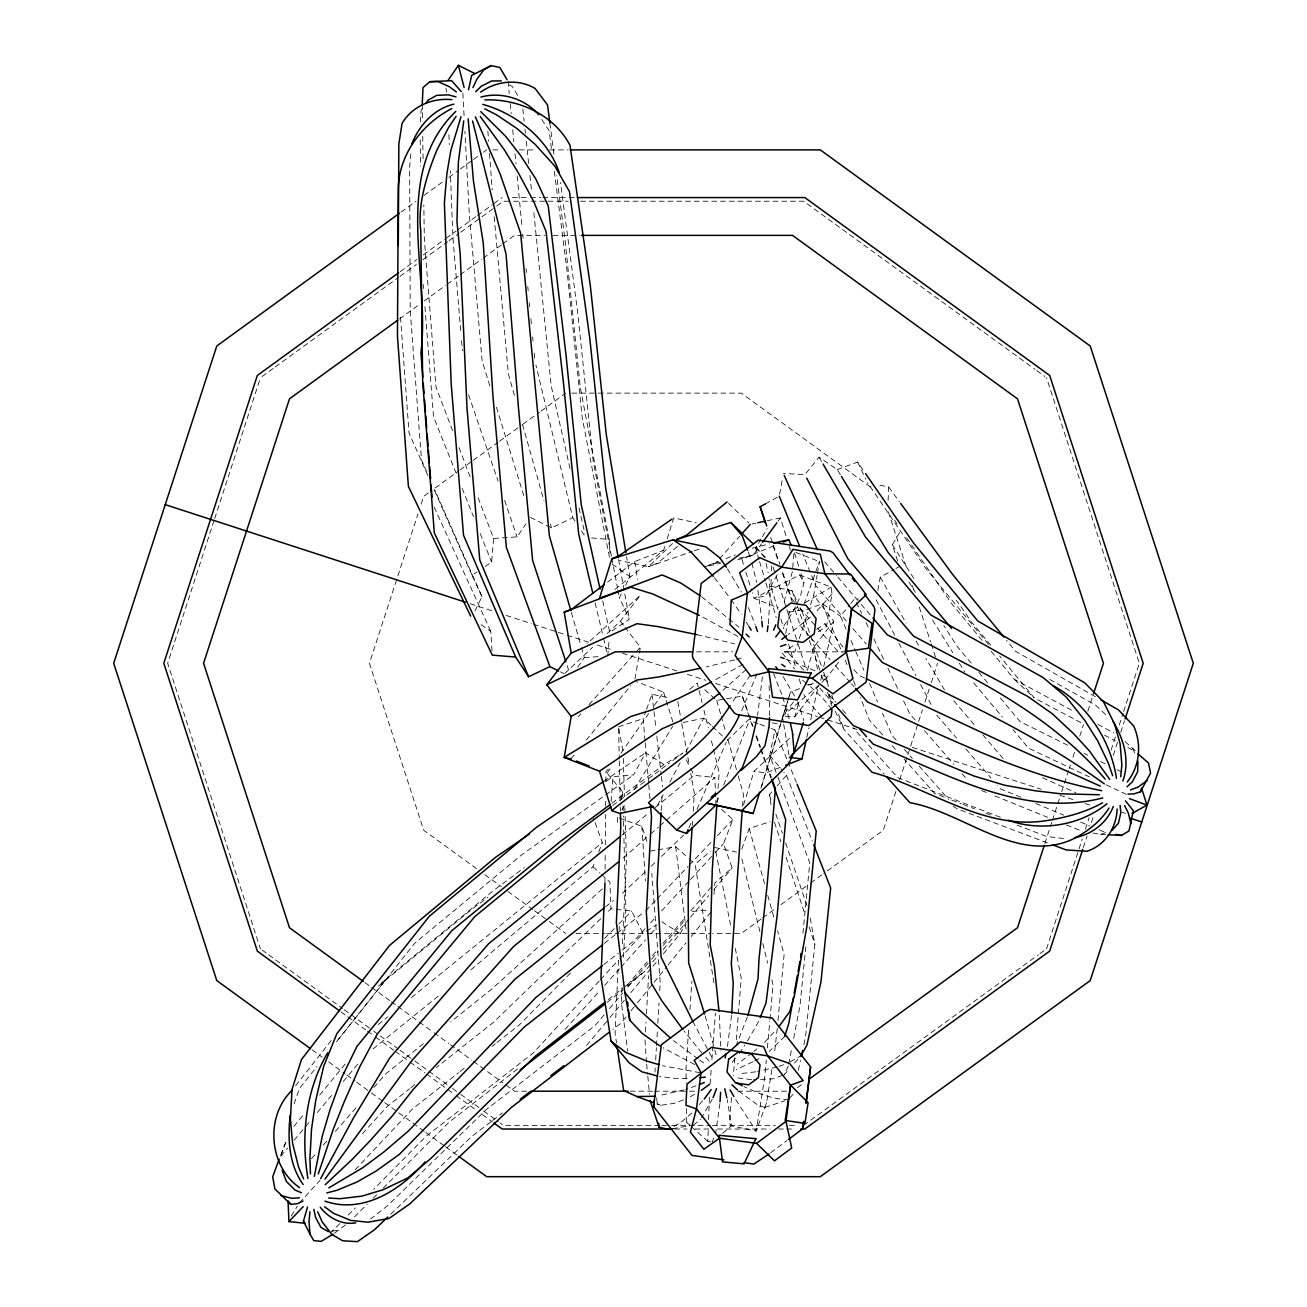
<?xml version="1.0" encoding="UTF-8"?>
<svg xmlns="http://www.w3.org/2000/svg" width="1307" height="1307" viewBox="0 0 1307 1307"><rect width="100%" height="100%" fill="white"/><g stroke="black" fill="none" stroke-linecap="round" stroke-linejoin="round"><path stroke-width="0.75" stroke-dasharray="5 3.75" d="M604.961 883.418L605.01 877.324M605.092 869.204L605.223 852.965M605.288 844.845L605.549 814.392M605.631 806.272L605.696 798.152M605.844 781.913L605.925 771.767L609.895 767.291M710.796 1141.779L707.839 1141.354L708.263 1129.509M708.606 1119.642L709.44 1095.936M777.959 609.47L770.869 586.304L771.195 578.625M771.506 570.93L771.833 563.252M888.107 500.483L888.662 487.021L877.128 484.603M618.456 960.449L615.058 1032.938L616.528 1042.872M622.393 943.801L626.445 859.205L624.746 804.802M622.018 987.684L621.331 1001.897L627.703 1051.106M623.504 957.23L625.857 908.479L623.308 815.96M420.462 121.976L421.066 110.523L423.109 107.533M645.005 1039.964L646.491 1062.101M645.446 1031.926L646.001 1021.894M646.459 1013.873L648.566 975.741M661.195 810.65L661.995 796.584M654.954 1072.099L655.183 1068.031M655.673 1059.895L656.392 1047.675M656.506 1045.649L657.339 1031.403M657.829 1023.267L659.022 1002.926M659.741 990.722L660.215 982.586L651.834 873.354M769.709 715.779L769.545 695.095M692.269 825.37L692.53 821.351M693.184 811.32L694.344 793.251L690.75 773.336M688.577 1030.112L685.963 1068.832L686.159 1082.735M689.949 1009.739L691.877 981.214M611.121 801.55L612.901 776.685L633.585 774.871L645.544 752.75L664.038 764.579L682.842 753.044L668.155 764.04M717.02 802.776L717.445 796.715M718.017 788.644L719.16 772.502L710.6 737.491M714.014 894.347L714.831 882.862L732.165 867.897L723.506 843.636L732.868 819.522L720.173 808.085M710.109 1083.944L711.318 1067.737M711.923 1059.634L715.403 1013.056M742.539 806.288L743.471 794.248L737.344 772.747M734.812 1057.837L733.341 1075.743M736.266 1039.898L741.281 978.126L735.302 948.457M485.093 566.486L491.612 562.092L493.621 538.468L477.055 494.945M607.771 656.032L609.111 640.283M731.528 1097.57L729.371 1123.35L731.528 1125.882L756.198 1131.11L764.824 1076.347L766.294 1060.075M762.406 676.846L757.603 715.337M792.712 567.63L794.133 551.603L798.74 566.388M410.872 153.703L409.646 167.133L410.202 310.331L421.491 459.884L426.392 470.977M767.389 1047.887L769.774 1021.453M769.954 1019.427L773.074 984.857L771.114 976.983M731.544 1015.392L727.46 1046.384M777.257 1028.56L774.299 1054.635M777.992 1020.538L784.118 954.355L777.567 930.764M802.939 933.329L809.768 862.914L776.783 774.218M805.798 946.676L800.031 1005.508L793.218 1040.699M810.242 918.2L814.865 944.258L805.569 1036.778L803.446 1046.629M719.912 1103.582L715.697 1132.646M768.304 623.798L770.199 595.437L769.104 578.511M735.727 1099.661L756.198 1131.11L766.539 1102.716L772.355 1066.659M634.973 678.905L640.365 647.21L625.056 627.36M785.703 633.585L789.363 612.101L798.071 606.905M810.552 604.716L813.706 595.289L817.087 575.472M817.414 573.495L819.44 561.602L803.331 606.089M818.231 631.689L826.465 626.641L832.036 593.966L831.138 587.153L799.721 574.917L754.09 598.345L752.326 592.708M779.625 494.275L782.713 477.284M877.847 590.388L880.248 577.171L894.168 569.444M788.676 1064.176L791.699 1048.524M621.054 799.655L622.638 791.813L605.925 771.767M776.08 772.339L769.774 755.364L774.937 729.894L771.179 728.489M798.332 1070.302L800.456 1060.434M820.731 680.408L822.021 674.494M823.753 666.603L833.735 621.25L813.706 595.289M806.795 737.442L808.968 727.689M810.716 719.896L818.133 686.73M792.369 571.649L783.35 604.651M801.044 573.773L803.936 583.02L800.211 596.776L793.61 610.549L783.138 627.066M783.383 722.248L782.387 716.399L794.819 716.791L798.495 703.264M807.416 670.409L813.706 647.21L833.735 621.25M760.854 788.35L780.393 724.552L770.967 722.542M788.725 697.938L760.984 788.415M789.314 696.027L790.49 692.171L801.338 687.939M615.009 589.392L663.597 550.312L664.773 546.506M667.158 538.892L673.693 517.948L696.288 522.751M743.536 804.981L754.09 771.179L793.839 734.24M780.982 722.64L787.517 701.696M788.105 699.784L790.49 692.171M214.054 520.513L167.672 663.286L260.452 948.849M214.691 518.585L260.452 377.723M396.576 579.802L369.44 663.286L423.697 830.255L476.549 868.649M397.834 575.93L418.011 513.798M421.164 504.094L423.697 496.333L428.647 492.723M895.916 791.421L883.303 830.255L823.851 873.452M899.706 779.773L907.27 756.475M907.908 754.531L918.004 723.474M918.625 721.529L922.415 709.881M924.948 702.12L930.617 684.639M931.254 682.711L937.56 663.286M1044.897 843.423L1051.743 822.348M1052.364 820.437L1060.467 795.522M1061.709 791.683L1068.554 770.607M1069.175 768.696L1070.433 764.856M1072.916 757.194L1076.037 747.604M1079.762 736.119L1083.503 724.617M1087.865 711.204L1092.848 695.863M1046.548 948.849L1082.278 838.882M1085.414 829.226L1089.172 817.643M1111.113 750.12L1115.508 736.609M1119.266 725.042L1123.04 713.459M1123.661 711.531L1139.328 663.286L1046.548 377.723M1083.34 847.508L1087.081 835.99M1091.443 822.56L1093.943 814.882M1113.27 755.397L1117.632 741.968M1120.753 732.377L1124.494 720.86M747.359 1017.107L736.38 1044.865M798.593 640.577L794.819 651.899L791.258 652.242M799.231 638.682L808.036 612.264M294.124 1103.909L299.385 1088.617L316.947 1066.496M756.949 673.84L741.298 711.678M645.037 740.742L643.158 718.654L645.887 711.155M646.557 709.276L651.997 694.262L669.609 697.987M741.772 849.158L749.238 828.507L770.068 821.678M285.874 1142.302L281.757 1153.46L281.904 1159.048M712.266 1141.991L713.638 1138.25M738.814 1091.133L757.701 1104.987L764.775 1107.421L766.539 1102.716M285.629 1142.367L279.829 1157.316L287.589 1148.036M470.896 969.778L592.953 866.802L595.11 861.248M598.704 851.968L602.298 842.688L593.639 818.427M716.988 801.746L718.474 798.022M723.637 785.017L750.267 718.131M688.92 827.87L691.354 822.299M697.023 809.294L726.235 742.392M788.284 1066.136L784.249 1074.681L789.379 1068.897M475.029 610.875L482.005 596.711L434.577 489.472M602.739 600.926L609.781 632.408L629.353 619.224L619.387 597.789L622.001 592.479M625.498 585.389L629.86 576.534L626.543 556.537M712.315 1099.122L701.614 1117.681M821.874 682.597L826.465 677.026L823.165 675.016M657.454 805.455L663.123 794.77M669.756 782.289L680.163 762.684M685.832 751.999L703.82 718.131L711.073 725.124M758.713 1021.388L745.889 1043.672M663.352 953.783L680.277 933.574L685.799 923.363M777.191 574.753L765.788 595.682L754.09 598.345L778.22 607.755M759.024 559.674L755.577 548.074L761.377 538.353M762.34 536.736L767.176 528.632M897.631 561.079L892.371 544.709L901.062 530.119M621.903 809.981L626.135 803.004M634.581 789.069L672.631 726.284M750.234 675.098L732.296 702.365M291.232 1216.016L297.359 1206.181M739.272 1053.507L744.794 1045.306M493.621 538.468L517.066 536.899L526.018 523.911M577.629 667.338L584.343 657.584L581.517 647.782M607.167 773.009L611.774 766.408M620.988 753.208L648.631 713.622M654.382 705.372L663.597 692.171L636.444 681.584M737.916 559.723L753.175 555.214L761.458 543.875M778.024 521.183L780.393 517.948L786.324 536.981M607.183 633.585L620.335 621.25L640.365 595.289L587.039 643.812M793.365 702.153L782.387 716.399L820.355 683.904M794.819 716.791L818.672 685.897M824.913 679.999L840.597 659.659M295.66 1085.692L332.109 1039.408M336.503 1041.712L414.711 943.229L521.673 854.843L603.965 796.045M338.268 1039.653L387.182 978.077L493.442 890.59L524.45 867.603M832.036 593.966L815.895 611.97M732.214 1062.264L736.919 1056.432M625.971 1016.993L620.858 1023.316L612.803 1029.491M631.085 1010.687L636.199 1004.364M637.473 1002.796L652.83 983.844M654.104 982.26L666.897 966.477M668.171 964.893L686.077 942.788M691.191 936.482L711.645 911.224M840.401 474.768L837.215 469.589L819.064 457.14L804.916 474.555L783.399 473.51M846.135 629.255L840.483 616.185L849.468 605.108M850.759 603.524L854.615 598.769L858.536 598.965M789.804 1098.174L793.218 1093.959M570.979 758.893L574.802 754.221M586.255 740.17L630.807 685.571M293.863 1126.438L304.204 1113.874M319.709 1095.021L346.861 1062.019M294.059 1140.308L304.417 1127.925M305.707 1126.389L310.87 1120.197M317.34 1112.469L331.57 1095.462M343.218 1081.543L360.029 1061.447M586.549 1045.469L608.686 1019.052M609.977 1017.483L624.305 1000.394M630.807 992.634L651.638 967.768M652.928 966.216L658.14 959.992M627.572 986.099L644.923 971.134L657.944 955.711M663.155 949.552L689.197 918.739M690.504 917.204L708.737 895.622M713.932 889.463L732.165 867.897M604.193 1014.787L594.995 1025.587L486.171 1109.659L387.509 1205.74L370.567 1218.99M609.454 1008.612L622.589 993.189M627.85 987.03L650.183 960.808M651.507 959.273L658.075 951.561M663.335 945.386L685.669 919.164M627.229 985.184L647.128 961.936M652.438 955.727L657.748 949.536M663.057 943.327L685.62 916.975M690.929 910.767L712.168 885.966M311.458 1158.688L315.428 1154.146M323.401 1145.046L327.387 1140.505M335.36 1131.405L356.599 1107.16M373.867 1087.457L385.81 1073.815L423.86 1043.378M699.261 1104.595L704.195 1099.024M771.048 804.638L769.3 794.77L775.901 787.32M777.224 785.834L786.487 775.41L783.906 772.323M794.509 1063.114L798.348 1058.784M578.151 716.791L580.847 713.769M588.967 704.702L634.957 653.255M636.313 651.752L640.365 647.21M705.077 566.715L715.517 563.235L718.18 560.246M719.52 558.743L739.566 536.311M565.098 1029.361L599.145 991.458M604.602 985.396L619.567 968.732M620.939 967.213L645.446 939.929M650.886 933.868L656.343 927.807M299.417 1202.914L319.986 1180.303M362.513 1133.594L387.199 1106.474L409.401 1088.894M599.145 981.116L533.419 1052.87L426.147 1136.257L373.737 1189.272M600.517 979.629L618.309 960.188M619.681 958.701L642.962 933.28L631.64 910.979L611.006 908.839L606.644 913.054M645.103 928.852L634.091 940.811L619.763 952.051M650.592 922.873L656.098 916.893M661.603 910.914L689.116 881M690.488 879.513L713.883 854.092M715.256 852.605L723.506 843.636M764.513 1042.382L776.342 1029.818M784.706 1036.435L769.088 1051.58M355.21 1169.732L412.342 1109.071L458.61 1072.688M645.789 910.652L655.624 900.376M657.013 898.906L687.923 866.557M689.328 865.087L711.792 841.561M717.412 835.679L732.868 819.522M570.456 973.045L519.255 1024.998L496.905 1042.561M604.602 938.41L617.41 925.421M618.832 923.967L631.64 910.979M339.738 1223.679L331.21 1232.076M348.234 1215.085L355.324 1207.913M354.475 1216.899L367.381 1203.992M373.116 1198.241L377.413 1193.945M383.147 1188.194L449.069 1122.19L518.291 1068.44M600.844 918.658L493.458 1022.319L436.358 1067.541M672.533 543.516L648.484 566.715L619.518 560.54M746.166 669.543L719.732 693.135M727.035 740.53L748.813 719.536M390.711 1214.203L471.598 1136.6L491.024 1121.667M645.266 871.883L621.462 894.151M651.147 866.247L655.575 862.032M661.456 856.395L683.545 835.271M564.804 673.366L592.577 647.308M602.315 888.891L492.036 988.827L450.817 1021.813M334.494 1233.22L345.473 1224.871M623.21 858.111L649.171 835.271M650.69 833.915L658.336 827.2M659.855 825.861L714.815 777.485L715.958 804.279M381.138 983.289L387.182 978.077M691.844 1112.96L680.767 1122.517L673.808 1126.422M752.358 1052.788L737.328 1064.159M753.878 1051.482L756.916 1048.884M677.549 546.391L657.454 563.235L648.484 566.715L692.367 551.423M689.655 689.426L697.284 683.038L702.039 702.48M713.916 982.799L695.128 864.139L710.387 851.363M722.64 1133.316L731.528 1125.882L727.247 1099.644M622.393 834.765L648.925 812.807M655.166 807.644L694.18 775.345L714.815 777.485M693.396 1125.115L700.601 1119.135M378.491 986.082L471.762 909.296L488.017 897.19M378.18 1024.59L387.673 1016.862M411.411 997.551L602.298 842.688M373.099 1048.868L440.916 994.006M810.471 617.116L788.333 634.581M605.582 906.813L613.522 900.474M410.986 1087.636L415.757 1083.862M604.291 943.425L615.466 934.603M617.051 933.345L644.188 911.927M460.211 1071.43L464.998 1067.656M492.118 1046.335L495.304 1043.819M603.85 964.55L618.178 953.293M608.229 999.61L622.589 988.468M624.174 987.226L644.923 971.134M607.134 1002.338L623.243 989.84M492.641 1120.426L502.345 1112.96M607.575 582.089L634.63 561.602L663.597 550.312M612.656 805.569L646.932 779.92M648.566 778.694L653.467 775.035M655.101 773.809L660.002 770.15M661.62 768.924L666.521 765.249M770.656 1152.758L786.781 1140.717M611.888 803.282L664.038 764.579M401.102 212.077L415.92 201.311M424.154 195.331L442.256 182.179M448.84 177.393L458.708 170.22M460.358 169.028L471.876 160.663M473.526 159.454L481.744 153.491M483.394 152.282L486.694 149.897M400.301 271.578L416.721 259.652M423.305 254.865L444.658 239.344M446.308 238.152L456.159 230.996M457.809 229.803L475.879 216.668M477.529 215.475L492.314 204.725M493.964 203.533L502.182 197.569M262.086 376.53L273.588 368.182M275.222 366.989L398.325 277.558M399.958 276.365L416.378 264.439M422.945 259.668L447.566 241.779M449.2 240.586L459.051 233.43M460.701 232.238L480.388 217.926M482.038 216.733L495.157 207.192M496.807 206L503.375 201.229L511.478 201.229M399.517 318.892L417.587 305.773M424.154 301.002L445.491 285.481M447.141 284.289L458.626 275.94M460.276 274.748L481.63 259.243M483.263 258.051L501.333 244.932M502.966 243.739L514.468 235.374L544.905 235.374M435.247 487.919L458.381 471.124M460.031 469.932L471.582 461.534M473.232 460.325L498.016 442.338M499.666 441.129L521.134 425.527M522.784 424.334L539.301 412.342M540.951 411.133L565.719 393.129M761.099 919.05L741.281 933.443L712.707 933.443M762.749 917.841L774.316 909.443M780.916 904.64L808.984 884.251M810.634 883.042L822.201 874.644M797.466 1087.62L804.034 1082.85M803.625 1125.343L1038.346 954.813M1039.98 953.62L1044.914 950.042M605.598 794.868L633.585 774.871M788.922 648.599L795.473 644.073M816.728 629.353L824.913 623.684L843.015 647.145M606.203 781.276L612.901 776.685M603.654 781.39L645.544 752.75M482.005 596.711L472.056 575.276L476.941 571.976M646.393 931.188L656.653 924.899M805.03 602.739L831.138 587.153M743.029 664.348L713.197 681.012M690.21 1096.736L696.549 1093.109M765.379 503.898L779.282 496.17M895.899 568.48L899.379 566.552M790.196 1061.79L800.913 1055.893M752.881 1061.856L736.249 1069.502M754.613 1060.941L761.507 1057.216M530.495 517.409L551.521 527.881L572.776 517.735L535.919 365.143M696.092 1085.856L685.538 1089.417M773.744 545.918L741.788 558.906L743.536 564.542M708.851 565.228L718.311 561.536M725.859 558.579L735.318 554.887M752.326 548.237L769.562 543.892M808.592 685.113L814.016 683.006M780.263 767.356L765.788 773.009L754.09 771.179M683.43 1099.906L674.363 1103.304L660.59 1105.314L656.947 1103.974M782.419 1075.367L773.27 1078.798L753.535 1079.762M837.215 469.589L857.588 462.09L864.433 472.007M800.292 607.82L801.943 611.235L822.315 603.736L840.483 616.185M1092.979 833.065L1100.625 834.389L1105.608 832.575M694.278 550.753L699.997 548.76M777.012 1066.969L757.652 1071.479M778.923 1066.332L786.618 1063.767M618.554 726.741L643.158 718.654M764.775 1107.421L784.984 1100.788M683.724 1089.973L659.283 1095.609M734.567 659.872L706.221 666.962M736.495 659.349L744.238 657.274M752.146 523.96L755.903 523.159M767.209 520.741L780.393 517.948M715.517 563.235L721.464 561.961M739.288 558.171L753.175 555.214M708.949 565.898L720.533 563.431M683.104 722.542L703.82 718.131M755.707 1071.838L739.746 1073.701M801.992 609.797L789.363 612.101L785.654 610.647M704.767 689.72L716.726 700.421L724.601 699.082M726.561 698.755L742.278 696.076L748.372 713.099M650.118 851.102L656.016 850.089M657.993 849.762L675.67 846.74L687.645 857.457M672.419 1128.693L689.573 1125.768M332.06 1231.129L339.477 1230.181M692.236 911.453L709.162 909.966M584.343 657.584L599.962 656.555M806.778 684.754L814.261 684.525M687.09 1078.373L675.85 1078.438L659.414 1076.494M492.788 149.897L500.924 149.897M519.238 149.897L535.511 149.897M549.757 149.897L568.055 149.897M512.328 197.569L528.583 197.569M530.609 197.569L540.771 197.569M542.797 197.569L567.173 197.569M569.198 197.569L575.292 197.569M513.52 201.229L545.967 201.229M548.009 201.229L568.284 201.229M580.471 201.229L803.625 201.229L1035.062 369.375M553.024 235.374L579.409 235.374M571.845 393.129L596.335 393.129M598.377 393.129L741.281 393.129L871.753 487.919M696.5 651.834L732.77 651.834M788.611 651.834L845.907 651.834M575.93 933.443L604.504 933.443M606.546 933.443L618.799 933.443M620.841 933.443L710.665 933.443M526.639 1091.198L514.468 1091.198L504.616 1084.042M630.154 1091.198L652.487 1091.198M654.513 1091.198L695.112 1091.198M737.736 1091.198L788.48 1091.198M659.594 1125.343L503.375 1125.343L500.091 1122.958M661.62 1125.343L669.723 1125.343M671.765 1125.343L710.305 1125.343M712.331 1125.343L775.231 1125.343M789.428 1125.343L797.548 1125.343M674.82 1129.019L687.008 1129.019M695.144 1129.019L709.358 1129.019M717.478 1129.019L770.297 1129.019M778.417 1129.019L784.51 1129.019M786.536 1129.019L794.672 1129.019M1100.625 834.389L1106.31 834.667M751.607 1079.647L736.151 1077.752M788.66 1099.579C772.813 1099.71 758.027 1093.207 743.977 1086.591M591.597 537.929L609.144 539.383L610.108 555.148M1063.588 838.522L1046.499 836.447L1016.192 824.815M700.029 1072.704L662.535 1065.711M770.869 586.304L792.026 590.731L796.976 600.991M714.978 847.54L736.495 852.099M696.827 634.63L734.567 643.812M470.259 603.752L493.523 611.317M506.217 615.434L531.41 623.619M533.354 624.256L565.278 634.63M567.205 635.251L588.542 642.178M597.299 645.037L613.751 650.38M622.491 653.222L676.748 670.85M687.433 674.314L705.829 680.293M715.517 683.447L817.349 716.53M819.293 717.167L856.984 729.404M912.368 747.408L1041.091 789.232M1059.928 795.342L1073.717 799.819M1085.071 803.511L1092.946 806.076M785.899 659.104L818.231 671.994M1121.912 812.137L1125.507 813.428M758.044 723.604L750.528 720.827L752.554 726.529M759.906 724.307L769.3 727.803M619.355 817.986L641.884 826.351L646.949 841.577M1047.348 842.835L956.871 808.706L952.117 805.455M944.209 797.172L934.734 793.545L904.085 759.04M951.79 800.08L961.266 803.723M963.161 804.442L974.516 808.804M985.886 813.166L991.572 815.356M1000.345 817.218L897.827 777.698L853.193 727.917M795.914 552.436L817.627 560.899M686.551 1108.581L686.747 1122.501L690.08 1123.808M981.622 790.539L987.291 792.843M994.823 795.898L1047.593 817.3M1066.447 824.946L1081.526 831.056M1020.849 797.303L1000.312 788.774L997.666 785.703M1035.781 803.511L1063.8 815.143M1080.595 822.119L1089.94 825.991M1099.269 829.88L1104.872 832.2M1042.48 777.747L1075.906 792.679M864.548 677.99L859.009 675.409L852.278 667.763M657.094 1103.68L660.59 1105.314M1089.499 776.946L1028.625 748.208L1012.909 729.551M1106.098 784.788L1126.389 794.362M694.752 1064.552L663.057 1047.822M1067.623 745.202L1020.081 721.611L998.189 695.455M1084.075 753.355L1087.734 755.185M1100.527 761.524L1106.016 764.252M1116.979 769.692L1122.468 772.421M560.393 671.847L563.889 673.595M509.24 84.988L512.409 86.621L519.238 97.992M1037.807 699.817L1082.833 723.67M1104.431 735.106L1115.23 740.824M1127.843 747.506L1135.048 751.329M991.18 651.343L1014.395 679.428L1073.014 710.975M1097.88 724.356L1113.858 732.966M702.872 617.116L741.445 638.42M1049.717 679.444L1095.511 705.061L1105.804 714.733M1095.397 696.745L1015.572 651.327L1006.553 640.299M661.783 921.745L680.277 933.574M698.052 1058.964L673.481 1040.552M699.67 1060.108L704.555 1063.49M612.199 564.167L629.86 576.534M481.172 624.713L490.795 631.461L492.004 651.18M1036.696 370.567L1044.914 376.53M484.799 874.644L501.316 886.652M507.917 891.456L532.684 909.443M534.351 910.652L547.551 920.242M549.201 921.451L565.719 933.443M365.029 982.635L369.963 986.213M371.596 987.406L389.666 1000.525M391.316 1001.717L396.233 1005.295M397.883 1006.488L417.587 1020.816M419.22 1022.009L432.356 1031.55M434.006 1032.742L448.775 1043.476M450.425 1044.669L471.778 1060.173M473.412 1061.366L502.966 1082.85M262.086 950.042L267.02 953.62M268.654 954.813L342.516 1008.481M344.166 1009.674L372.07 1029.949M373.704 1031.141L378.622 1034.719M380.272 1035.912L398.325 1049.031M399.958 1050.224L413.094 1059.765M414.744 1060.957L450.85 1087.179M452.483 1088.372L459.051 1093.142M460.701 1094.335L482.038 1109.839M483.672 1111.032L498.441 1121.765M341.143 1012.01L346.061 1015.588M347.711 1016.797L365.78 1029.916M367.43 1031.125L373.998 1035.896M375.648 1037.088L393.717 1050.224M395.368 1051.416L408.503 1060.957M410.153 1062.166L424.938 1072.9M426.588 1074.093L454.526 1094.4M456.159 1095.593L475.879 1109.921M482.463 1114.691L492.314 1121.847M312.242 1049.929L322.11 1057.118M328.694 1061.888L345.146 1073.848M346.796 1075.04L355.03 1081.02M356.664 1082.229L369.832 1091.786M371.482 1092.979L383 1101.36M384.65 1102.553L424.154 1131.241M425.788 1132.45L443.89 1145.602M445.54 1146.794L457.058 1155.159M701.696 596.776L738.798 627.066M802.645 680.244L807.35 684.035M1125.066 741.608L1135.603 751.002M689.132 858.781L695.128 864.139M686.747 1122.501L689.769 1125.196M691.272 1126.536L707.839 1141.354M592.953 866.802L599.995 873.158M601.4 874.432L609.863 882.045L611.006 908.839M1014.395 679.428L1034.213 697.905L999.659 656.049M755.577 548.074L767.405 559.102M810.471 686.567L822.691 698.134L832.036 709.717M728.489 503.358L748.813 522.947M712.527 726.529L722.689 736.331M821.515 716.383L805.128 698.265L803.952 694.393M835.108 711.106L843.979 729.42L884.349 774.267M788.709 653.484L803.544 670.034M819.718 688.086L833.196 703.15M829.079 694.85L835.761 702.316M842.46 709.799L846.479 714.292M882.764 735.04L869.433 720.043L860.316 697.53M892.093 745.545L896.096 750.038M809.899 636.77L800.505 626.151L793.97 607.036M811.239 638.29L830.01 659.529M835.369 665.606L850.122 682.303M851.461 683.806L854.141 686.845M896.177 740.17L892.142 735.596L882.454 713.214M904.281 749.303L912.368 758.452M919.115 766.065L948.768 799.557M794.427 601.923L791.732 598.851L782.534 572.009M799.819 608.049L815.96 626.412M817.3 627.948L840.172 653.974M705.731 1057.281L709.701 1061.807M915.161 719.977L909.803 713.834L902.794 699.229M924.539 730.711L953.996 764.464M962.034 773.679L967.392 779.805M846.315 620.956L815.65 585.585L802.759 553.907M852.981 628.634L866.312 644.024M936.711 715.158L956.593 738.161M965.873 748.895L991.033 778.024M824.701 561.814L836.447 575.505M837.738 577.04L859.924 602.903M861.231 604.422L870.364 615.074M944.504 689.916L925.96 658.532M953.751 700.764L976.231 727.084M982.848 734.828L1005.328 761.148M973.617 682.875L1002.436 717.102M971.166 663.172L957.002 646.246L943.85 625.596M978.878 672.386L989.187 684.688M769.774 755.364L782.632 770.787M988.533 644.384L925.944 568.61L867.521 482.593M982.145 640.43L951.169 602.984L905.833 536.638M701.761 1052.756L684.067 1031.011M990.69 645.201L971.493 621.936L956.348 600.272M714.488 577.808L730.074 598.116M756.1 546.767L764.905 557.828M782.387 653.124L794.574 668.939M620.335 621.25L623.88 625.824M888.662 487.021L899.477 501.823M727.46 568.79L741.298 592.006M731.185 599.717L741.216 614.143M894.494 520.039L899.036 526.672M572.776 517.735L574.949 521.019M581.435 530.887L585.748 537.455M541.768 119.443L549.103 130.618L551.685 150.73M892.371 544.709L914.279 579.132M783.138 676.618L796.911 700.013M909.019 582.072L915.439 592.43M932.561 620.041L952.917 652.83M959.338 663.188L964.697 671.831M746.281 622.165L749.238 626.984M819.064 457.14L822.07 462.335M880.248 577.171L906.094 623.145M916.027 640.838L919.001 646.148M711.563 1056.693L692.939 1021.649M876.147 599.831L897.909 641.28M898.857 643.077L915.897 675.507M920.618 684.525L931.989 706.139M824.913 623.684L826.465 626.641M799.721 574.917L803.936 583.02M686.338 759.906L689.818 766.768M690.7 768.483L694.18 775.345M857.588 462.09L865.855 479.179M856.363 602.429L861.623 613.391M866.002 622.524L869.514 629.827M873.893 638.96L884.398 660.868M887.91 668.171L899.298 691.926M797.727 701.745L803.936 720.663M434.169 507.034L490.795 631.461M427.863 475.568L409.042 433.091L400.285 314.399M434.414 490.337L472.056 575.276M850.971 640.446L855.007 649.775M855.807 651.638L863.894 670.295M869.531 683.365L877.601 702.022M748.372 607.575L755.201 624.762M773.581 673.497L782.109 695.324M774.937 729.894L787.157 759.873M787.925 761.736L796.339 782.354M822.315 603.736L842.084 652.52M845.123 660.019L848.161 667.518M853.487 680.653L855.758 686.289M1132.728 748.339L1135.701 755.756M456.143 473.297L433.499 416.623L424.775 304.776M462.188 488.41L473.51 516.755M480.29 533.762L491.612 562.092M786.487 775.41L812.251 841.071M452.581 430.607L436.015 387.084L424.35 239.377L423.827 205.019M459.051 447.631L470.585 477.905M748.307 552.126L750.953 559.249M749.042 714.994L753.093 726.349M756.475 735.808L760.543 747.163M761.213 749.058L771.359 777.453M801.943 611.235L822.953 670.328M823.639 672.239L829.063 687.482M831.775 695.112L834.487 702.741M838.555 714.177L843.979 729.42M755.936 736.037L760.004 747.457M760.674 749.352L770.836 777.894M792.026 590.731L796.715 604.144M797.384 606.072L808.772 638.649M809.441 640.561L820.845 673.138M821.515 675.049L824.194 682.711M827.543 692.302L831.562 703.787M770.689 537.471L772.666 543.238M773.319 545.15L779.903 564.33M773.058 545.836L778.286 561.144M782.207 572.613L793.316 605.125M468.576 394.747L498.065 481.188M504.616 500.401L517.066 536.899M769.3 794.77L771.261 800.554M775.835 814.016L782.37 833.262M785.638 842.884L808.527 910.26M782.73 697.186L789.836 721.105M742.278 696.076L749.254 717.02M774.479 822.381L780.9 841.724M786.03 857.196L805.259 915.243M809.098 926.843L814.865 944.258M567.14 665.606L568.398 669.429M888.352 511.854L907.27 570.097M912.319 585.634L913.593 589.522M919.262 606.987L930.617 641.933M931.254 643.877L935.665 657.47M773.091 567.107L775.59 574.835M776.227 576.763L786.259 607.641M786.879 609.585L797.548 642.39M798.185 644.335L806.337 669.429M789.297 546.506L790.49 550.312M745.889 572.041L751.737 590.829M663.597 692.171L673.693 724.552M489.864 385.908L482.103 360.765L469.278 213.727L464.9 131.354M496.448 407.18L524.515 498.065M780.916 619.126L783.857 628.781M788.595 644.22L795.669 667.371M799.214 678.954L801.583 686.681M759.596 561.602L765.33 580.929M765.902 582.857L776.244 617.623M705.127 1015.768L713.736 1046.106M571.371 612.477L580.962 645.821M716.726 700.421L720.631 714.112M721.186 716.073L725.646 731.708M727.868 739.517L736.789 770.787M514.386 395.302L508.374 373.867L494.144 216.341M522.571 424.546L543.875 500.597M550.427 523.993L551.521 527.881M749.238 828.507L764.497 883.565M767.764 895.36L774.299 918.968M714.782 1050.011L716.889 1057.82M751.901 563.105L756.671 582.399M741.87 858.83L759.906 931.695M762.831 943.507L767.699 963.194M703.95 710.256L708.231 727.77M595.11 602.903L603.082 636.362M603.556 638.322L606.84 652.095M570.032 468.527L551.178 385.81L533.583 209.888M579.017 507.917L584.85 533.517M766.114 563.464L768.157 572.858M715.762 851.494L731.316 928.673M609.438 557.076L582.219 417.799L566.879 269.324L554.25 170.825M611.431 556.243L593.215 461.24L577.596 311.67L560.507 182.441M611.807 558.22L617.492 587.905M617.868 589.882L619.387 597.789M609.144 539.383L580.422 388.228L565.114 240.504L556.717 175.759M677.794 701.63L681.388 721.546M681.748 723.539L687.515 755.413M687.874 757.407L689.312 765.363M618.587 559.592L629.353 619.224M618.914 728.702L623.112 752.407M826.465 677.026L828.099 686.649M829.406 694.327L831.383 705.862M813.706 647.21L817.414 669.004M783.71 724.209L789.036 755.479M634.63 561.602L637.669 579.426M757.897 590.323L761.769 619.436M549.888 123.168L554.086 155.533M675.67 846.74L686.061 928.999M445.997 88.108L446.471 92.16M651.997 694.262L655.902 728.358M656.817 736.38L661.179 774.496M661.407 776.505L662.567 786.536M522.8 108.922L524.107 121.045M524.957 129.115L525.398 133.151M526.264 141.238L528.632 163.44M529.923 175.563L531.639 191.704M508.096 81.491L509.24 93.549M510.204 103.596L511.168 113.644M512.703 129.736L513.863 141.793M515.023 153.85L515.987 163.898M517.147 175.955L521.967 226.225M522.735 234.28L523.127 238.299M526.035 268.523L526.427 272.542M527.783 286.658L528.175 290.677M529.335 302.767L529.711 306.802M530.887 318.875L531.459 324.92M532.635 337.01L533.011 341.045M534.187 353.119L534.759 359.164M646.687 1064.11L647.635 1074.191M647.815 1076.2L649.53 1094.335M645.217 742.752L648.615 782.909M648.795 784.919L649.987 798.969M460.718 330.524L452.908 237.482L450.327 170.89M461.567 340.637L462.417 350.75M656.702 1097.717L657.323 1105.591M423.19 284.436L423.501 288.504M487.87 131.076L488.622 141.221M489.504 153.409L492.2 189.94M641.884 826.351L645.38 880.918M719.307 1015.114L720.941 1050.338M462.874 93.189L464.263 119.296M769.088 685.685L769.447 693.216M448.922 134.572L449.314 144.652M623.292 758.452L624.485 796.731M622.638 791.813L622.802 797.858M623.031 805.896L623.243 813.951M618.603 728.734L619.257 758.861M619.306 760.87L620.27 805.047M620.319 807.056L620.4 811.059M617.476 817.283L617.574 823.345M619.191 926.206L619.24 930.241M422.243 103.972L422.504 120.146M422.749 136.304L423.125 160.565M420.2 139.784L420.56 166.283"/><path stroke-width="1.5" d="M398.276 245.585L398.847 143.884L402.082 123.315C412.293 106.161 432.356 97.666 451.863 99.642M1137.94 761.311L1137.662 771.685L1132.385 781.782L1127.042 786.798M604.961 883.418L600.975 977.473L611.104 1041.173L629.239 1062.918L641.917 1071.805L657.47 1075.971M422.243 103.972L423.011 87.602L429.791 81.704L451.634 80.658L461.289 91.604M290.187 1115.394C287.573 1138.92 288.814 1164.7 303.208 1184.518M661.081 812.66L657.111 883.042L661.081 957.116L692.939 1021.649M720.026 1101.703L720.598 1092.293M769.594 717.657L768.973 727.051L764.905 745.856L756.1 756.916L741.102 770.411M692.138 827.38L688.103 889.593L688.658 962.949L704.587 1013.954M716.873 804.785L712.282 869.367L710.191 944.945L714.357 966.249L718.981 1011.259M742.229 810.291L731.283 963.814L733.227 983.125L731.74 1013.431M309.906 1211.736L309.007 1221.555L310.037 1234.2L313.745 1240.555L321.212 1241.372L332.844 1234.249M800.603 957.476L800.995 953.457M1120.72 776.734L1121.863 765.02L1120.132 743.732L1114.561 724.045L1103.5 701.761L1084.745 682.826L977.718 620.956L913.528 542.993L865.577 473.657M723.964 1159.864L692.024 1155.421L653.614 1106.555L654.35 1100.363M653.614 1106.555L661.326 1044.767L706.466 1011.046L710.322 1009.396L772.208 1018.022L810.601 1066.888L806.141 1102.863M846.348 652.307L851.625 608.997L866.214 594.636L850.563 574.034L824.864 573.74L781.733 567.173L759.612 557.615L739.599 572.809L747.49 593.166L742.213 636.476L735.155 655.542L750.806 676.144L768.973 671.733L812.104 678.284L832.918 693.837L852.932 678.643L846.348 652.307L812.104 678.284M468.51 89.709L471.696 75.398L491.236 65.611L499.829 67.49L507.051 79.743M786.03 1121.39L790.572 1085.137L767.552 1055.844L763.647 1046.744L740.187 1041.908L730.466 1050.681L687.057 1084.009L685.93 1105.216L696.468 1108.924L719.487 1138.217L756.59 1143.38L774.479 1160.845L791.699 1148.003L786.03 1121.39L756.59 1143.38M803.021 1127.369L803.772 1121.324M806.06 1103.173L810.601 1066.888M803.642 1122.713L802.906 1128.676L788.382 1139.508M1117.142 809.033C1116.488 827.707 1105.118 845.449 1086.901 851.282L1066.185 849.942L1053.001 844.959M832.036 709.717L831.138 716.53L790.8 756.018M767.274 631.526L768.042 625.726M314.317 1176.365L322.306 1135.963L330.099 1109.594L341.666 1077.654L356.925 1046.433L451.814 930.698L559.739 841.986L610.255 804.491M851.625 608.997L845.319 651.54L868.322 648.272L872.014 623.406L851.625 608.997L824.864 573.74L820.322 554.266L793.039 549.348L781.733 567.173L747.49 593.166L731.25 600.207L729.943 624.615L742.213 636.476L768.973 671.733M790.572 1085.137L785.148 1120.442L804.932 1123.367L808.102 1102.732L790.572 1085.137L803.119 1080.628L789.673 1063.506L767.552 1055.844L711.433 1047.397L694.229 1060.255L701.009 1072.655L696.468 1108.924L690.406 1132.14L703.869 1149.261L719.487 1138.217M757.292 717.314L750.953 744.435L742.36 767.585L730.907 781.21L676.781 830.092L648.484 802.808C679.117 774.071 721.97 755.495 739.435 715.092M463.724 120.914L458.365 162.084L456.976 221.798L460.195 253.95L466.991 407.866L479.751 559.951L528.616 676.748L549.888 666.619L558.644 670.981M696.827 634.63L658.254 626.641L636.917 623.684L571.192 653.124L546.783 684.754L571.192 716.399L564.199 757.423L599.488 771.179L611.79 810.618L619.796 813.477L653.484 806.305M793.447 997.421L788.807 1023.381L784.706 1036.435M794.166 993.418L797.384 975.447M798.103 971.46L799.884 961.478M1108.222 834.765L1121.504 835.418L1128.954 830.974L1133.316 810.732L1125.474 800.848M725.124 1057.984L725.908 1054.112M310.037 1234.2L303.453 1221.212L307.537 1207.064M801.305 1056.497L802.596 1050.583M785.703 765.249L801.992 758.893L806.354 739.403M1122.811 781.031C1130.114 761.05 1123.938 739.141 1113.139 721.66M318.271 1173.947L333.269 1129.248L344.705 1100.641L359.915 1066.463L377.331 1033.935L474.735 916.648L583.265 827.56L611.023 806.795M706.809 803.25L753.175 813.477L759.677 792.205M605.255 596.351L599.488 598.345L611.79 558.906L619.796 555.214L672.059 519.075M707.005 803.217L741.788 810.618L788.774 763.876L794.133 752.08L803.348 722.51M1128.006 794.052L1134.019 793.872L1140.374 791.83L1141.55 788.186L1146.991 805.128L1132.156 813.379M1044.277 845.351L1017.499 927.758L808.951 1079.272M1093.469 693.952L1103.435 663.286L1017.499 398.831L792.532 235.374L581.452 235.374M1082.719 849.419L1049.668 951.12L804.818 1129.019L800.766 1129.019M1125.115 718.932L1143.2 663.286L1049.668 375.452L804.818 197.569L577.335 197.569M747.98 1015.245L758.027 978.91L758.991 959.093L767.111 885.247L775.41 788.807L772.029 779.348M279.175 1159.097L272.689 1176.855L274.911 1188.962L290.775 1204.368L297.457 1203.649L302.979 1201.002M460.995 116.78L450.801 150.599L446.88 173.749L444.38 202.667L451.193 383.866L463.544 535.315L515.644 657.045L528.616 676.748M713.116 1097.504L716.53 1088.649M760.168 1017.696L766.033 1002.926L777.159 915.406L785.719 819.734L771.506 779.789M773.581 630.186L775.835 624.779M676.781 830.092L686.485 833.458L688.103 829.733M1140.374 791.83L1150.552 773.091L1148.51 763.043L1138.038 753.927M472.971 87.585L476.777 79.368L484.08 69.5L491.236 65.611M1113.335 806.419C1107.094 822.773 1091.77 834.618 1074.648 837.656M320.64 1178.636L353.494 1117.942L389.617 1058.115L488.54 943.817L620.841 836.055M411.738 144.113C419.09 125.423 433.826 108.824 453.954 104.135M800.913 1055.893L806.925 1045.126L820.959 981.9L830.664 887.976L813.722 844.828M1127.238 781.962C1139.818 766.196 1141.91 744.222 1133.659 725.957L1118.449 709.864L1100.723 699.768M456.094 116.372L448.644 127.351L437.192 149.488A443.106 138.46 -42.8 0 0 420.756 230.489L422.684 381.513L434.3 532.897L492.249 655.117L515.644 657.045M426.18 103.041L428.222 100.035L436.816 95.329L448.415 94.856L455.963 96.881M447.974 80.495L458.398 65.35L474.719 73.486M730.074 705.568C701.549 751.721 652.65 777.159 611.79 810.618M778.743 1026.91L789.706 1011.716L794.395 995.754L806.893 926.451L816.222 831.072L797.107 784.233M1109.055 808.004C1100.004 822.119 1086.346 832.608 1071.364 839.829C1015.849 863.682 962.9 811.941 909.917 802.678L887.045 777.257M762.635 542.258L776.832 522.8M704.195 1099.024L711.171 1089.564M775.705 636.966L779.952 631.314M324.969 1179.077L411.999 1060.434L513.667 946.415L618.456 861.95M291.886 1090.479C264.978 1116.554 268.719 1166.187 299.564 1187.655M327.681 1052.838C305.658 1089.826 300.708 1136.371 307.946 1178.538M303.208 1206.606L288.929 1221.588L288.046 1200.79M742.245 533.321L750.267 524.352M1112.257 830.157L1118.4 823.312L1120.834 812.758L1120.099 805.39M455.784 111.422C391.005 173.962 430.657 275.222 420.919 352.678L422.798 377.119M425.085 1161.89C400.906 1189.909 363.036 1214.383 324.969 1201.166M475.699 91.719L481.303 86.246L491.628 80.969L501.3 80.903M686.485 833.458L715.517 805.455M387.771 1217.029L374.537 1229.724L357.415 1241.65L342.695 1240.784L331.766 1234.363L322.045 1221.653L317.732 1211.801M711.073 797.417L715.582 793.365M325.214 1184.697L352.547 1159.08L370.404 1140.407L392.035 1116.178L413.224 1089.499L515.072 979.074L603.997 908.087M727.035 501.953L686.485 535.249L676.781 539.432L730.907 522.473L753.306 544.055M602.69 944.7L535.674 997.633L408.454 1130.963L383.523 1152.251L362.382 1167.952L328.76 1187.883M602.266 965.791L524.27 1027.024L399.37 1154.375L376.269 1170.958L356.942 1182.002L337.157 1190.236L326.799 1192.948M1106.98 803.707C1079.876 825.73 1040.682 831.987 1007.942 820.143M605.027 1002.093L534.824 1056.579L430.82 1158.492L407.784 1177.917L382.984 1189.795L361.99 1196.117L340.179 1198.699L328.612 1198.029M520.137 1069.812L605.517 1003.596M520.153 1099.269L529.858 1091.802M550.9 1075.628L563.856 1065.679M609.585 1031.975L511.38 1107.437L409.941 1203.763L389.094 1218.418L368.051 1222.208L350.782 1220.428L333.448 1213.288L324.577 1206.786M719.732 693.135L701.696 706.907L680.8 720.663L662.11 728.767L599.488 771.179M604.389 584.49L570.979 609.797L564.199 612.101L571.192 653.124M769.039 1153.95L753.91 1164.047L743.928 1162.658M701.304 1090.381L709.44 1084.369M399.468 213.27L216.782 345.996L113.693 663.286L216.782 980.593L310.592 1048.737M398.651 272.787L257.332 375.452L163.8 663.286L257.332 951.12L339.493 1010.817M397.883 320.084L289.5 398.831L203.565 663.286L289.5 927.758L363.395 981.443M781.766 639.335L786.683 635.774M1147.121 780.508L1138.07 787.075L1130.441 789.967M529.27 834.144L495.827 857.114L389.502 945.451L301.46 1059.569L292.033 1089.401L290.399 1118.988L292.539 1143.021L298.502 1166.841L303.6 1178.914M603.654 781.39L536.638 827.2L429.284 916.289L336.879 1033.608L323.728 1066.185L315.739 1100.412L311.54 1129.085L309.922 1158.476L310.445 1173.898M480.6 92.127C496.497 80.952 518.029 78.338 535.118 88.484L547.535 104.968L549.888 123.168M451.748 108.595C421.557 124.1 398.161 155.451 398.292 190.201L397.459 336.242L408.405 486.465L470.667 616.136M765.412 523.176L760.151 506.789L765.379 503.898M571.192 716.399L636.917 679.999L658.254 677.026L700.585 668.22M711.482 681.927L679.215 698.134L652.699 709.717L630.693 716.53L564.199 757.423L570.979 758.893M1102.553 802.776C1085.529 812.366 1066.398 817.365 1047.234 820.486C984.579 831.056 929.947 787.974 872.063 772.29L825.616 720.925M546.783 684.754L615.189 651.834L692.514 651.834M699.376 1084.5L704.326 1082.474M783.138 542.095L788.774 539.807L791.078 544.856M599.488 598.345L662.11 574.917L680.8 583.02L700.095 595.714M564.199 612.101L630.693 587.153L652.699 593.966L699.229 615.336M780.573 646.393L785.899 644.58M611.79 558.906L673.056 539.807L705.731 546.767L719.83 557.828L726.382 567.222M1102.749 797.94C1021.992 818.754 945.435 772.894 873.223 744.189L869.22 739.713M757.799 522.751L765.33 521.15M773.401 543.075L788.774 539.807M480.894 97.077C501.3 91.376 524.973 98.711 538.615 114.64M355.782 1222.846C342.238 1225.345 328.318 1217.846 320.231 1207.162M699.997 1077.72L705.404 1077.131M299.434 1197.8L291.543 1198.323L280.923 1195.497M1099.334 794.754L1060.729 793.806L1035.356 790.8L1004.511 785.197L974.107 776.08L853.422 725.712L834.552 704.653M429.791 81.704L437.992 81.557L449.118 86.605L456.388 91.931M617.116 1046.842L623.635 1090.544L636.917 1096.524L655.411 1096.279M484.93 99.904C518.52 98.613 553.972 114.738 569.983 145.257L590.339 285.759L606.301 434.659L625.873 552.551M570.097 149.897L820.306 149.897L1090.218 345.996L1193.307 663.286L1090.218 980.593L820.306 1176.692L486.694 1176.692L458.708 1156.352M784.755 651.834L788.611 651.834M530.707 1091.198L628.128 1091.198M672.795 1129.019L502.182 1129.019L493.964 1123.04M288.929 1221.588L304.939 1223.254L303.453 1221.212M789.363 757.423L801.992 758.893M1115.966 834.34L1121.504 835.418M1101.768 790.686C1019.264 774.479 943.801 735.759 867.554 702.022L855.481 688.364M650.102 1100.38L659.038 1127.222L668.596 1129.33M1146.991 805.128L1129.477 798.626M741.788 810.618L753.175 813.477M482.74 104.364C516.396 113.66 547.894 138.983 559.184 172.361M658.957 1064.65L646.442 1060.941L625.71 1052.347L611.104 1041.173M165.237 504.649L465.521 602.217M1130.441 818.247L1141.763 821.94M780.573 657.274L784.118 658.499M636.917 1096.524L653.304 1102.618M576.403 761.017L589.081 765.951M301.394 1192.752L294.81 1189.893L286.364 1181.446L282.181 1170.239M1100.298 786.111L1008.971 745.137L866.394 678.856M737.099 1083.144L742.262 1085.725M484.832 108.857L496.546 114.804L517.017 128.576L535.151 144.391L554.723 165.973L569.444 191.557L589.718 337.778L605.664 488.034L618.227 557.599M1053.801 686.044C1087.506 704.571 1110.738 740.514 1116.456 778.302M328.351 1231.602L320.999 1227.469L315.591 1217.52L313.86 1209.318M673.056 539.807L690.586 551.603L713.246 576.273M659.79 1045.894L642.374 1033.559L629.745 1020.179L624.811 992.34L616.365 922.611L620.76 827.135L620.449 813.068M1104.317 783.873C1035.879 733.93 958.243 699.098 882.307 662.469L870.315 648.631M781.766 664.348L785.05 666.717M670.605 1038.117L637.963 1008.661L624.811 992.34M480.731 111.618L505.613 136.255L519.957 154.618L535.723 178.749L548.221 205.852L565.882 353.838L581.207 504.502L600.109 589.114M731.936 1084.826L737.442 1089.875M746.166 634.14L749.107 636.966M1105.167 779.135C1047.528 711.367 965.693 673.007 887.322 634.859L872.962 618.113M859.859 729.241L866.541 736.723M730.907 522.473L742.36 536.099L747.653 550.345M951.594 628.536L888.057 552.355L841.447 476.483M1003.972 637.146L952.378 574.149L900.686 503.456M480.306 116.568L504.453 150.011L518.389 172.965L533.779 201.686L546.048 231.47L563.431 382.624L578.691 534.04L592.774 593.068M682.826 1029.393L661.848 1000.819L651.49 983.583L646.344 912.76L651.507 817.038L650.494 804.981M288.945 1201.983L290.775 1204.368M849.909 574.998L833.016 552.73L830.255 551.08L758.305 540.134L701.189 583.477L692.383 655.738L693.233 658.826L734.273 712.903L737.034 714.553L808.984 725.499L866.1 682.14L874.906 609.895L874.056 606.791L864.401 594.081M852.327 578.168L854.745 581.354M775.705 666.701L777.828 669.543M1109.692 779.348L1089.466 750.986L1073.668 733.733L1052.396 713.851L1027.629 696.337L913.544 636.15L847.688 558.563L806.746 478.133M749.238 626.984L751.215 630.186M823.083 464.067L865.365 536.801L930.764 614.927L1042.97 677.451L1066.12 696.958L1084.647 720.206L1097.684 740.857L1108.418 763.288L1112.649 775.705M730.09 1089.94L733.848 1096.426M1124.608 805.602L1128.349 813.134L1130.931 823.933M475.389 116.895L500.205 174.174L520.627 233.169L549.397 535.984L570.816 610.516M784.233 475.372L817.463 549.806M779.282 496.17L799.737 546.457M549.888 666.619L506.332 547.274L492.902 395.515L483.263 242.955L473.461 181.183L468.167 118.79M755.773 626.461L757.537 631.526M760.151 506.789L766.735 525.969M565.882 661.783L532.602 560.36L518.52 408.274L506.054 254.31L472.579 120.979M458.398 65.35L464.116 87.52M724.764 1088.813L726.839 1097.782M790.261 722.918L792.369 732.034L794.133 752.08M627.605 1002.093L628.079 1006.112M628.553 1010.131L629.745 1020.179M761.916 621.282L762.406 626.837M658.728 1123.285L659.038 1127.222M423.256 383.212L424.04 393.391M424.514 399.501L425.445 411.721M425.755 415.789L426.703 428.01M427.177 434.104L428.108 446.324M428.418 450.392L429.35 462.613M429.676 466.681L430.607 478.901M431.081 485.011L432.013 497.215M779.593 611.611L777.714 626.886L787.762 640.103L802.972 642.423L814.245 633.846L816.107 618.587L806.076 605.353L790.866 603.05L779.593 611.611M728.62 1059.242L727.019 1072.018L735.645 1082.997L748.731 1084.826L758.436 1077.572L760.037 1064.797L751.394 1053.818L738.324 1051.988L728.62 1059.242M755.887 1138.675L744.042 1163.851L722.559 1161.89L719.111 1135.326L755.887 1138.675M811.288 673.105L797.531 699.866L772.535 697.252L768.532 668.612L811.288 673.105"/></g></svg>
